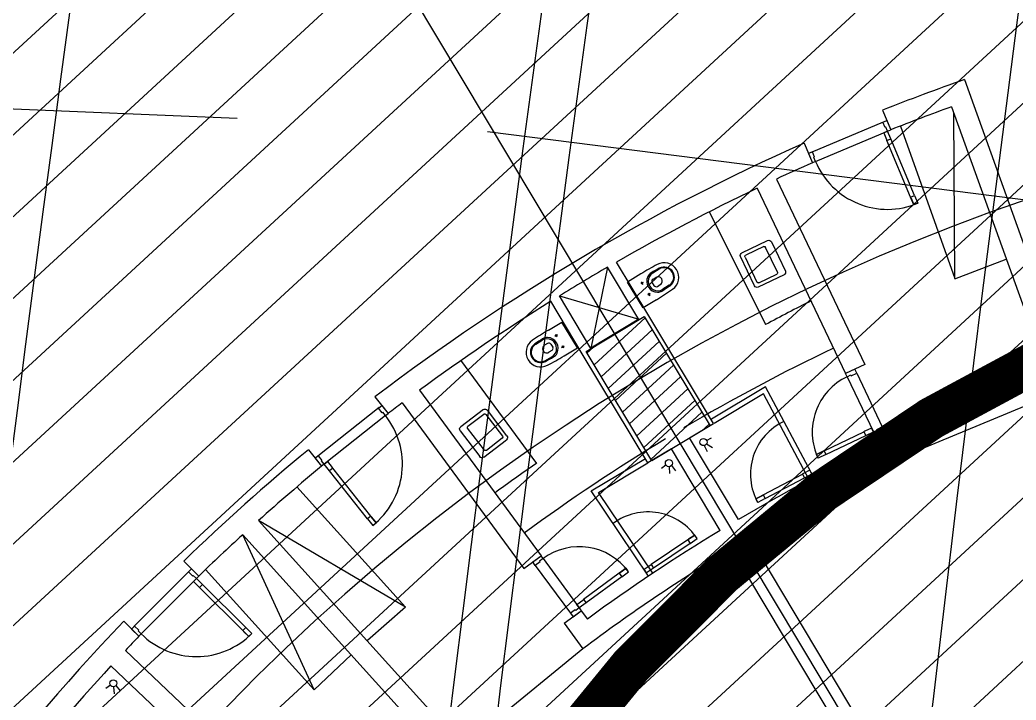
# Model space of a CAD drawing. Extents: x -678889171 to 586587, y -792238163 to 335485.
# Drawn here: x -678765998 to -678754277, y -791972875 to -791964873 of the extents above; entities that cross this region are included whole.
import ezdxf
from ezdxf.enums import TextEntityAlignment as Align

# ---------------------------------------------------------------- set-up
doc = ezdxf.new("R2010")
doc.units = 0
doc.header["$MEASUREMENT"] = 0
for name, color, linetype in [('A-FLOR-PATT', 252, 'Continuous'), ('A-SITE-PATT', 252, 'Continuous'), ('A-WALL', 252, 'Continuous')]:
    doc.layers.add(name, color=color, linetype=linetype)
for name, color, linetype, lineweight in [('BASEMENT3 LAYOUT$0$A-TABL-TEXT', 252, 'Continuous', 30), ('BASEMENT3 LAYOUT$0$HATCH11', 252, 'Continuous', 15), ('BASEMENT3 LAYOUT$0$HATCH2', 252, 'Continuous', 15)]:
    doc.layers.add(name, color=color, linetype=linetype, lineweight=lineweight)
doc.styles.add('Ground floor Towers$0$$Bas01-Rname$0$EN-SC', font='swissc.ttf')
doc.styles.add('Ground floor Towers$0$$Bas01-Rname$0$EN-SCL', font='swisscl.ttf')
doc.styles.add('Ground floor Towers$0$04-Ground Floor$0$V2-lower ground$0$LEVEL  FOR LICENSE LOWER GR$0$$LG- LEVEL$0$AR-SR', font='sarb.shx')

# ---------------------------------------------------------------- blocks, each defined once
blk = doc.blocks.new('A$C61C61320')
at = {"layer": 'BASEMENT3 LAYOUT$0$HATCH11'}
h = blk.add_hatch(dxfattribs=at)
h.set_pattern_fill('JIS_WOOD', color=256, scale=1000, style=0)
h.set_pattern_definition([(45, (-55979.95959305647, -92778.05480168064), (-499.9999991609842, 499.9999991609843), [])])
edge = h.paths.add_edge_path()
edge.add_line((-21467.74319023453, -134455.7384705361), (-52625.22989511769, -137297.8907696561))
edge.add_arc((469730.797268165, -78930.5305383486), 525606.8567419754, 175.7647423383216, 186.3757064635938, ccw=False)
edge.add_arc((-39265.1562679424, -44102.43736154633), 15691.08979022459, 0.9729785529091828, 165.2727067888424, ccw=False)
edge.add_arc((542230.0773749191, -76004.92878418005), 566720.1514529854, 176.7459500062832, 185.9199427217102)
at = {"layer": 'BASEMENT3 LAYOUT$0$HATCH2'}
h = blk.add_hatch(dxfattribs=at)
h.set_pattern_fill('JIS_WOOD', color=256, scale=1000, style=0)
h.set_pattern_definition([(45, (-845211.5632561638, -471074.8112416068), (-499.9999991609842, 499.9999991609843), [])])
edge = h.paths.add_edge_path()
edge.add_line((-87728.88771757309, -14436.92520058164), (11085.99286301623, -14077.61977391216))
edge.add_line((11085.9928630162, -14077.61977391216), (11086.00013759563, -61296.12011963065))
edge.add_line((11086.00013759569, -61296.12011963065), (-23868.16462742418, -60220.57708285929))
edge.add_line((-23868.16462742421, -60220.57708285929), (-23388.15647815715, -47455.2645226442))
edge.add_arc((-38984.06513334403, -44366.02445463254), 15898.9235792472, 348.7958745272753, 525.9866040010601)
edge.add_line((-54409.82303213701, -40516.12001080933), (-55179.78612954497, -49076.3717473704))
edge.add_line((-55179.78612954495, -49076.3717473704), (-87616.00626249687, -47227.09333388295))
edge.add_line((-87616.00626249681, -47227.09333388295), (-87728.88771757303, -14436.92520058164))
at = {"layer": 'BASEMENT3 LAYOUT$0$A-TABL-TEXT', "const_width": 500, "elevation": 212771.999991763}
blk.add_lwpolyline([(-55177.9904923368, -49002.55585763077), (-54541.06010160525, -40908.81723323351, -0.4123632474485285), (-36062.28517638973, -28707.6033656245)], format="xyb", dxfattribs=at)
blk = doc.blocks.new('2')
at = {"layer": 'BASEMENT3 LAYOUT$0$A-TABL-TEXT', "const_width": 500, "elevation": 212771.999991763}
blk.add_lwpolyline([(62742.86580925656, 183194.8048470006), (63379.79619998811, 191288.5434713978, -0.4123632474485285), (81858.57112520363, 203489.7573390068)], format="xyb", dxfattribs=at)
blk = doc.blocks.new('GR')
at = {"layer": 'A-FLOR-PATT'}
for p, q in [((49525, 196905), (245.3918416806846, 272191.5239476775)), ((40227.00305710678, 220357.9373922064), (43637.83419722665, 211950.2708102897)), ((40089.04721897695, 220032.9700475933), (43406.1716215519, 211856.2896896763)), ((39278.33121519879, 219959.1756911964), (39384.43804748956, 219732.7548284966)), ((40210.49242017657, 218015.1833831742), (40118.24314217508, 219961.0023723503)), ((38464.18414802139, 219434.1334761765), (39297.29125998988, 219824.4314905027)), ((39288.23574790329, 219820.1891207817), (39333.51330833636, 219841.4009693864)), ((39317.9323359498, 219756.8005361755), (39288.23574790329, 219820.1891207817)), ((39333.51330833636, 219841.4009693864), (39384.42174498756, 219732.7348243471)), ((39496.15425738296, 219782.1115019683), (40210.49242017657, 218015.1833831742)), ((38515.09258467262, 219325.4673311371), (39348.19969664111, 219715.7653454634)), ((39348.19969664111, 219715.7653454634), (39302.92213620804, 219694.5534968587)), ((39302.92213620804, 219694.5534968587), (39339.8307527802, 219615.7705417051)), ((39326.98784803642, 219761.0429058964), (39317.9323359498, 219756.8005361755)), ((39348.1996966411, 219715.7653454634), (39326.98784803642, 219761.0429058964)), ((39348.1996966411, 219715.7653454634), (39384.42174498756, 219732.7348243471)), ((39390.62339385048, 219625.2102245972), (39348.19969664111, 219715.7653454634)), ((31695, 219555), (-8850, 219555)), ((39339.8307527802, 219615.7705417051), (39345.34583341741, 219603.9983759925)), ((39345.34583341741, 219603.9983759925), (39390.62339385048, 219625.2102245972)), ((39650.79645332488, 218952.0015057563), (39345.34583341741, 219603.9983759925)), ((39696.07401375795, 218973.213354361), (39390.62339385048, 219625.2102245972)), ((113710, 212730), (34645, 219515)), ((38372.79022474086, 219534.9306261277), (38478.8705363262, 219308.4978522535)), ((38473.23966010805, 219438.3758458974), (38427.96209967497, 219417.1639972927)), ((38502.93624815455, 219374.9872612912), (38473.23966010805, 219438.3758458974)), ((38427.96209967497, 219417.1639972927), (38478.87053632617, 219308.4978522534)), ((38515.09258467262, 219325.4673311371), (38478.87053632617, 219308.4978522534)), ((38493.88073606794, 219370.7448915702), (38502.93624815455, 219374.9872612912)), ((38515.09258467262, 219325.4673311371), (38493.88073606794, 219370.7448915702)), ((38065.22275414463, 219099.7175520055), (39192.21580253175, 216961.2773468786)), ((37843.66981509357, 218983.8944749006), (38971.05014244333, 216844.7194179434)), ((39650.79645332489, 218952.0015057563), (39696.07401375796, 218973.213354361)), ((39696.07401375796, 218973.213354361), (39738.49771096733, 218882.6582334949)), ((39693.22015053426, 218861.4463848902), (39650.79645332489, 218952.0015057563)), ((39693.22015053426, 218861.4463848902), (39656.31153396211, 218940.2293400437)), ((39656.31153396211, 218940.2293400437), (39693.22015053426, 218861.4463848902)), ((39738.49771096733, 218882.6582334949), (39693.22015053426, 218861.4463848902)), ((37291.46150427259, 218678.6208172975), (38006.46605947148, 217384.3656217344)), ((40210.80471022241, 218011.5511045351), (40805.16654881652, 218267.742655555)), ((36615.47533754492, 217448.8027892153), (36223.92626773436, 218047.5099236837)), ((36121.64532866876, 217984.6579140585), (35964.70620143673, 217019.9309917878)), ((36515.29301903585, 217382.7803418903), (36121.64532866875, 217984.6579140585)), ((36514.61229424334, 217918.5751509436), (36361.89120324933, 217815.5130106032)), ((36729.4718423335, 217984.2946634858), (36655.84759535544, 217935.1877287283)), ((36560.47150788148, 217521.2497566753), (36361.89120324933, 217815.5130106032)), ((36548.38273270525, 217820.7244826786), (36519.37086259969, 217801.1461427853)), ((36524.08762770585, 217825.4412477847), (36543.66596759912, 217796.4293776792)), ((36653.59025091553, 217821.8718940909), (36675.51799159605, 217789.3785995727)), ((36661.67613395461, 217863.5206455186), (36694.07500214005, 217885.384663632)), ((36717.16674302365, 217781.2927165336), (36749.56561120909, 217803.1567346471)), ((36854.53516739505, 217798.9714460207), (36781.44653646503, 217749.0708166344)), ((36635.08680937562, 217692.2433436397), (36606.07493927006, 217672.6650037464)), ((36610.79170437619, 217696.9601087458), (36630.3700442695, 217667.9482386403)), ((35863.98948885052, 216953.5563665002), (35471.20416503365, 217554.741135842)), ((35964.70620143673, 217019.9309917878), (35570.59704894215, 217622.0430551931)), ((35570.70327785677, 217621.8804438807), (36513.8755316106, 217384.9476450677)), ((36713.19259887549, 217624.3118970158), (36560.47150788148, 217521.2497566753)), ((37440.88604207002, 216196.3263747246), (36615.47533754486, 217448.8027892152)), ((35456.95027695307, 217215.5841753511), (35611.10395301247, 217316.490966814)), ((35805.53132781715, 217019.4674055826), (35611.10395301247, 217316.490966814)), ((35908.47122957642, 216979.5366800971, -6.574195595121094e-08), (36576.4586506378, 217419.7557225105, -6.574195595121094e-08)), ((36514.10096413321, 217384.8421435514), (35963.51414653409, 217021.9927934489)), ((36008.98226562794, 216827.0214517866, -6.574195595121094e-08), (36586.49198163606, 217404.5311677947, -6.574195595121094e-08)), ((36576.4586506378, 217419.7557225105, -6.574195595121094e-08), (37401.86935516298, 216167.27930802, -6.574195595121094e-08)), ((36098.16419788825, 216691.6969810202, -6.574195595121094e-08), (36675.67391389637, 217269.2066970283, -6.574195595121094e-08)), ((35313.16831511532, 217042.9272114476), (35386.95065955027, 217091.7962858613)), ((35534.09416874917, 217146.5623255326), (35563.37818182832, 217165.7312216401)), ((35539.15172723502, 217170.7887801259), (35558.32062334249, 217141.5047670468)), ((36187.34613014857, 216556.3725102538, -6.574195595121094e-08), (36764.85584615674, 217133.882226262, -6.574195595121094e-08)), ((35450.77150980484, 217058.6746652673), (35418.06872724584, 217037.2678915575)), ((35505.10163820097, 216975.6754053401), (35472.39885564196, 216954.2686316303)), ((35492.30257482197, 217050.0045650059), (35513.77173846238, 217017.2064703573)), ((35618.98499436812, 217016.8759818964), (35648.26900744726, 217036.0448780039)), ((35624.04255285393, 217041.1024364897), (35643.21144896144, 217011.8184234106)), ((35651.37765175775, 216918.5606141198), (35805.53132781715, 217019.4674055826)), ((36733.88193410161, 215727.0602656057, -6.574195595121094e-08), (35908.47122957642, 216979.5366800971, -6.574195595121094e-08)), ((35919.80033336763, 216962.345922553, -6.574195595121094e-08), (35992.11281641779, 217034.6584056032, -6.574195595121094e-08)), ((36276.52806240888, 216421.0480394873, -6.574195595121094e-08), (36854.03777841714, 216998.5577554956, -6.574195595121094e-08)), ((39192.21580215759, 216961.2773466814), (38971.0501420692, 216844.7194177461)), ((35435.61617831658, 216855.8655878993), (35509.92293740743, 216903.9335225105)), ((36689.40019337556, 215701.0799520096), (35863.98948885044, 216953.5563665002)), ((36365.70999466916, 216285.7235687209, -6.574195595121094e-08), (36943.21971067745, 216863.2332847292, -6.574195595121094e-08)), ((39077.2096592864, 216900.6672238323), (38971.05014244406, 216844.7194179436)), ((38989.69941107366, 216809.3329123294), (38971.05014244406, 216844.7194179436)), ((39038.59486024875, 216823.7978717129), (39100.52124507342, 216856.4340918147)), ((39100.52124507342, 216856.4340918147), (39077.2096592864, 216900.6672238323)), ((39100.52124507341, 216856.4340918147), (39426.88344609147, 216237.1702435672)), ((34435.58758524634, 216820.7260693352), (35377.33626255876, 215642.1322126138)), ((36454.89192692947, 216150.3990979545, -6.574195595121094e-08), (37032.40164293782, 216727.9088139628, -6.574195595121094e-08)), ((38989.69941107366, 216809.3329123294), (39033.93254309134, 216832.6444981165)), ((38989.69941107366, 216809.3329123294), (39325.38624640653, 216172.3758112749)), ((39033.93254309134, 216832.6444981165), (39038.59486024875, 216823.7978717129)), ((38035.83184060373, 216653.5144336392), (37416.29517203296, 216246.3727945219)), ((38645.25183330063, 215609.3432224411), (38035.83184060376, 216653.5144336392)), ((39738.65762716613, 215924.4180962974), (41417.19538470602, 216699.9097442638, 6.709905813999306e-08)), ((36544.07385918981, 216015.0746271881, -6.574195595121094e-08), (37121.58357519819, 216592.5843431965, -6.574195595121094e-08)), ((38015.90619626132, 216568.6233132272), (37449.24683681814, 216196.2311173672)), ((38593.43201506228, 215579.0991083403), (38015.90619626132, 216568.6233132272)), ((33966.84785000523, 216446.1822660142), (35476.30227338386, 214557.1074488645)), ((36633.25579145009, 215879.7501564217, -6.574195595121094e-08), (37210.76550745853, 216457.2598724301, -6.574195595121094e-08)), ((33447.91692287146, 216346.9963719083), (33611.43132520144, 216157.8064915421)), ((33772.05815655293, 216289.4734107534), (35280.99405036672, 214401.047530814)), ((36722.43772371043, 215744.4256856553, -6.574195595121094e-08), (37299.9474397189, 216321.9354016637, -6.574195595121094e-08)), ((33502.67116772103, 216222.5161962791), (32805.47381367875, 215622.2530460558)), ((33495.09293561191, 216215.9915968201), (33532.98409615768, 216248.6145941148)), ((33540.76513182449, 216162.9439720561), (33495.09293561191, 216215.9915968201)), ((33532.98409615768, 216248.6145941148), (33611.279289665, 216157.675808805)), ((33548.34336393364, 216169.468571515), (33540.76513182449, 216162.9439720561)), ((33580.96636122838, 216131.5774109692), (33548.34336393364, 216169.468571515)), ((33580.96636122838, 216131.5774109692), (33611.279289665, 216157.675808805)), ((37401.86935516298, 216167.27930802, -6.574195595121094e-08), (36733.88193410161, 215727.0602656057, -6.574195595121094e-08)), ((37166.95513607599, 216015.7996202949), (37440.88604207002, 216196.3263747246)), ((37307.81139352091, 216105.292952439, -6.574195595121094e-08), (37389.12937197924, 216186.6109308974, -6.574195595121094e-08)), ((38753.58382360035, 215927.5452795337), (39213.60839658417, 216169.9857717186)), ((39225.10901090877, 216176.0467840232), (39213.60839658417, 216169.9857717186)), ((39213.60839658417, 216169.9857717186), (39236.91998237118, 216125.7526397009)), ((39302.07466061952, 216216.6089432926), (39225.10901090877, 216176.0467840232)), ((39236.91998237118, 216125.7526397009), (39325.38624640653, 216172.3758112749)), ((39325.38624640653, 216172.3758112749), (39302.07466061952, 216216.6089432926)), ((39325.38624640653, 216172.3758112749), (39369.61937842421, 216195.6873970619)), ((39325.38624640653, 216172.3758112749), (39344.03551503614, 216136.9893056608)), ((39565.20117475052, 216253.5472343987), (39344.03551466213, 216136.9893054635)), ((39450.19503187848, 216192.9371115495), (39344.03551503614, 216136.9893056608)), ((39364.9570612668, 216204.5340234655), (39426.88344609147, 216237.1702435672)), ((39369.61937842421, 216195.6873970619), (39364.9570612668, 216204.5340234655)), ((39426.88344609147, 216237.1702435672), (39450.19503187848, 216192.9371115495)), ((39565.20117512468, 216253.547234596), (39739.11548812396, 215923.5493169541)), ((33580.96636122838, 216131.5774109692), (32883.76900718611, 215531.314260746)), ((37367.77348534897, 215993.0164961965), (37425.77515437335, 216025.7912015482)), ((38776.89540938736, 215883.3121475161), (39236.91998237118, 216125.7526397009)), ((39344.0355150362, 216136.9893056606), (39400.93938891878, 216029.0156744903)), ((37780.39444666845, 215078.6582901991), (37166.95513607599, 216015.7996202949)), ((37343.4281297203, 215931.925506855), (37378.61453514834, 215862.3916883422)), ((37368.57839937479, 215952.0888490793), (37439.08443837459, 215911.8088540061)), ((38665.11755956501, 215880.9221079597), (38753.58382360036, 215927.5452795337)), ((38665.11755956501, 215880.9221079597), (38742.08320927576, 215921.4842672291)), ((38742.08320927576, 215921.4842672291), (38665.11755956501, 215880.9221079597)), ((38753.58382360036, 215927.5452795337), (38776.89540938736, 215883.3121475161)), ((36958.20806399133, 215878.2305085389), (36689.40019337556, 215701.0799520096)), ((37571.22292467422, 214941.7376037168), (36958.20806399133, 215878.2305085389)), ((38688.42914535201, 215836.6889759421), (38665.11755956501, 215880.9221079597)), ((38776.89540938736, 215883.3121475161), (38688.42914535201, 215836.6889759421)), ((32690.32886063872, 215694.3406294468), (32853.45382578479, 215505.2184749294)), ((36036.26754127521, 215345.2601426014), (36656.53922861983, 215751.281117288)), ((36122.0685488382, 215329.7127721342), (36689.40019337556, 215701.0799520096)), ((36902.00545382843, 215683.4367651239), (36849.33019458226, 215642.6483846234)), ((36967.7576412904, 215682.2304635942), (37018.24498896787, 215622.8666465975)), ((38596.45146573257, 215693.0258589581, -2.067633834290578e-05), (38521.28232689606, 215649.2240260448, -2.067633834290578e-05)), ((38621.62493292416, 215649.8252044544, -2.067633834290578e-05), (38596.45146573257, 215693.0258589581, -2.067633834290578e-05)), ((32813.05204578796, 215628.7776455148), (32775.16088524218, 215596.15464822)), ((32775.16088524218, 215596.15464822), (32853.45607874949, 215505.2158629102)), ((32858.72424200053, 215575.7300207508), (32813.05204578796, 215628.7776455148)), ((32851.14600989137, 215569.2054212918), (32858.72424200053, 215575.7300207508)), ((32883.76900718611, 215531.314260746), (32851.14600989137, 215569.2054212918)), ((32883.76900718611, 215531.314260746), (32921.66016773188, 215563.9372580407)), ((32921.66016773188, 215563.9372580407), (32978.42418302473, 215498.0066386911)), ((36939.42936570224, 215666.8484859726), (36949.26963672531, 215586.2460753093)), ((38060.76334988613, 215380.8748657824, -2.067688306997312e-05), (38510.05015672508, 215642.678924575, -2.067635162893181e-05)), ((38085.93681707772, 215337.6742112787, -2.067941358120966e-05), (38535.22362391667, 215599.4782700712, -2.067888214016835e-05)), ((38521.28232689606, 215649.2240260448, -2.067633834290578e-05), (38510.05015672508, 215642.678924575, -2.067633834290578e-05)), ((38510.05015672508, 215642.678924575, -2.067633834290578e-05), (38535.22362391667, 215599.4782700712, -2.067633834290578e-05)), ((38535.22362391667, 215599.4782700712, -2.067633834290578e-05), (38621.62493292416, 215649.8252044544, -2.067633834290578e-05)), ((32883.76900718611, 215531.314260746), (32853.45607874949, 215505.2158629102)), ((32949.01500177559, 215455.5319396545), (32883.76900718611, 215531.314260746)), ((32986.90616232136, 215488.1549369492), (32949.01500177559, 215455.5319396545)), ((33418.78616281987, 214909.8992277953), (32949.01500177559, 215455.5319396545)), ((32978.42418302473, 215498.0066386911), (32986.90616232136, 215488.1549369492)), ((33456.67732336563, 214942.52222509), (32986.90616232136, 215488.1549369492)), ((36751.16911427467, 214370.2719443567), (36036.26754127519, 215345.2601426014)), ((36799.55553852743, 214405.7508669451), (36122.0685488382, 215329.7127721342)), ((37974.36204087864, 215330.5279313993, -2.067698527017337e-05), (38060.76334988613, 215380.8748657824, -2.067698527017337e-05)), ((37974.36204087864, 215330.5279313993, -2.067698527017337e-05), (38049.53117971517, 215374.3297643126, -2.067698527017337e-05)), ((38049.53117971517, 215374.3297643126, -2.067698527017337e-05), (37974.36204087864, 215330.5279313993, -2.067698527017337e-05)), ((37999.53550807024, 215287.3272768955, -2.067698527017337e-05), (37974.36204087864, 215330.5279313993, -2.067698527017337e-05)), ((38085.93681707772, 215337.6742112787, -2.067698527017337e-05), (37999.53550807024, 215287.3272768955, -2.067698527017337e-05)), ((38060.76334988613, 215380.8748657824, -2.067698527017337e-05), (38085.93681707772, 215337.6742112787, -2.067698527017337e-05)), ((32574.19233770148, 215251.0439741678), (33907.71387488229, 213889.4746971138)), ((33456.67732336563, 214942.52222509), (33418.78616281986, 214909.8992277953)), ((33418.78616281986, 214909.8992277953), (33484.03215740933, 214834.1169067037)), ((33521.92331795511, 214866.7399039985), (33456.67732336563, 214942.52222509)), ((33521.92331795511, 214866.7399039985), (33465.15930266226, 214932.6705233481)), ((33465.15930266226, 214932.6705233481), (33521.92331795511, 214866.7399039985)), ((33484.03215740933, 214834.1169067037), (33521.92331795511, 214866.7399039985)), ((37274.20063557096, 214874.5229808706, 1.794669794733494e-09), (37193.59763271516, 214815.3355165676, 1.794669794733494e-09)), ((37274.20063557096, 214874.5229808706, 1.794669794733494e-09), (37204.07602308641, 214823.029886927, 1.794669794733494e-09)), ((37204.07602308641, 214823.029886927, 1.794669794733494e-09), (37274.20063557096, 214874.5229808706, 1.794669794733494e-09)), ((37303.79436772247, 214834.2214794427, 1.794669794733494e-09), (37274.20063557096, 214874.5229808706, 1.794669794733494e-09)), ((37917.31744450156, 214869.4832371915), (40100.14218471047, 211534.8171258366)), ((33907.71387488229, 213889.4746971138), (32138.30996131105, 214838.5961471579)), ((32138.3914500254, 214838.5129445048), (38312.25326382491, 208534.7973073224)), ((37193.59763271514, 214815.3355165676, 1.896869994985789e-09), (36774.46201786496, 214507.560702192, 2.428311036293314e-09)), ((37223.19136486665, 214775.0340151397), (36804.05575001647, 214467.2592007641)), ((37193.59763271516, 214815.3355165676, 1.794669794733494e-09), (37223.19136486665, 214775.0340151397, 1.794669794733494e-09)), ((37223.19136486665, 214775.0340151397, 1.794669794733494e-09), (37303.79436772247, 214834.2214794427, 1.794669794733494e-09)), ((37708.14592250739, 214732.5625507092), (39890.99582877191, 211397.8579935781)), ((32871.79481762892, 212874.8951256561), (31959.78480612638, 214663.5855212804)), ((31959.78480612638, 214663.5855212804), (38133.63641247177, 208359.8597315139)), ((35280.99405036669, 214401.047530814), (35476.30227338386, 214557.1074488645)), ((35382.55432633541, 214482.1986881996), (35476.30227338345, 214557.1074488638)), ((35501.27186027154, 214525.8581331811), (35462.21021566815, 214494.646149571)), ((35501.27186027154, 214525.8581331811), (35476.30227338345, 214557.1074488638)), ((35501.27186027154, 214525.8581331811), (35950.72442425699, 213963.3704508924)), ((36693.85901500916, 214448.373237889, 2.44159706232615e-09), (36763.98362749371, 214499.8663318326, 2.44159706232615e-09)), ((36763.98362749371, 214499.8663318326, 2.44159706232615e-09), (36774.46201786496, 214507.560702192, 2.44159706232615e-09)), ((36774.46201786496, 214507.560702192, 2.44159706232615e-09), (36804.05575001647, 214467.2592007641, 2.44159706232615e-09)), ((35413.76630994552, 214443.1370435962), (35382.55432633541, 214482.1986881996)), ((35468.45261239017, 214486.8338206503), (35413.76630994552, 214443.1370435962)), ((35413.76630994552, 214443.1370435962), (35850.73408048692, 213896.2740191489)), ((35462.21021566815, 214494.646149571), (35468.45261239017, 214486.8338206503)), ((36403.87683372878, 214389.4606922611), (35997.63572985365, 214064.856062716)), ((36482.00012293555, 214451.8846594813), (36403.87683372879, 214389.4606922611)), ((36403.87683372879, 214389.4606922611), (36435.0888173389, 214350.3990476577)), ((36482.00012293555, 214451.8846594813), (36414.03286132567, 214397.5758079997)), ((36414.03286132567, 214397.5758079997), (36482.00012293555, 214451.8846594813)), ((36435.0888173389, 214350.3990476577), (36513.21210654566, 214412.8230148779)), ((36513.21210654566, 214412.8230148779), (36482.00012293555, 214451.8846594813)), ((36723.45274716066, 214408.0717364611, 2.44159706232615e-09), (36693.85901500916, 214448.373237889, 2.44159706232615e-09)), ((36804.05575001647, 214467.2592007641, 2.44159706232615e-09), (36723.45274716066, 214408.0717364611, 2.44159706232615e-09)), ((31277.94792994857, 214325.7389988163), (31461.97162033257, 214156.9161007247)), ((36435.08881733889, 214350.3990476577), (36028.84771346375, 214025.7944181126)), ((30724.56870577865, 213530.6278580924), (31346.50463146063, 214208.5627401759)), ((31339.74445835543, 214201.1938827619), (31373.54532388163, 214238.0381698317)), ((31391.32646025302, 214153.8726710253), (31339.74445835543, 214201.1938827619)), ((31373.54532388163, 214238.0381698317), (31461.97161284897, 214156.9160925689)), ((31398.08663335826, 214161.2415284393), (31391.32646025302, 214153.8726710253)), ((31434.93092042801, 214127.4406629131), (31398.08663335826, 214161.2415284393)), ((31434.93092042801, 214127.4406629131), (31461.97161284897, 214156.9160925689)), ((31538.27328058096, 214236.4644025744), (32871.79481762892, 212874.8951256561)), ((30812.99499474604, 213449.5057808296), (31434.93092042801, 214127.4406629131)), ((31434.93092042801, 214127.4406629131), (31401.13005490182, 214090.5963758433)), ((31401.13005490182, 214090.5963758433), (31465.23911440319, 214031.7828698278)), ((31508.61949456752, 214059.8389318607), (31434.93092042801, 214127.4406629131)), ((31465.23911440319, 214031.7828698278), (31474.81862904133, 214022.9946447909)), ((31474.81862904133, 214022.9946447909), (31508.61949456752, 214059.8389318607)), ((32039.17722837199, 213573.1064682835), (31508.61949456752, 214059.8389318607)), ((35919.51244064689, 214002.4320954958), (35987.47970225677, 214056.7409469774)), ((35987.47970225677, 214056.7409469774), (35997.63572985365, 214064.856062716)), ((35997.63572985365, 214064.856062716), (36028.84771346375, 214025.7944181126)), ((32005.3763628458, 213536.2621812137), (31474.81862904133, 214022.9946447909)), ((35780.3857881279, 213776.0612171592), (35975.69401114507, 213932.1211352097)), ((35905.42038293158, 213939.970796203), (35850.73408048692, 213896.2740191489)), ((35881.94606409703, 213857.2123745455), (35975.69401114507, 213932.1211352097)), ((35911.6627796536, 213932.1584672823), (35905.42038293158, 213939.970796203)), ((35950.72442425699, 213963.3704508924), (35911.6627796536, 213932.1584672823)), ((35950.72442425699, 213963.3704508924), (35919.51244064689, 214002.4320954958)), ((36028.84771346375, 214025.7944181126), (35950.72442425699, 213963.3704508924)), ((35950.72442425699, 213963.3704508924), (35975.69401114507, 213932.1211352097)), ((35975.69401114507, 213932.1211352097), (36051.88285540513, 213836.7711698113)), ((33907.71387488229, 213889.4746971138), (33474.9952711011, 213481.1034625184)), ((35850.73408048692, 213896.2740191489), (35881.94606409703, 213857.2123745455)), ((35780.3857881279, 213776.0612171592), (36013.24041828554, 213484.6447881008)), ((30602.12439393929, 213588.6754928555), (30785.95430232512, 213420.0303511738)), ((32005.37636284581, 213536.2621812137), (32039.177228372, 213573.1064682835)), ((32039.177228372, 213573.1064682835), (32112.86580251151, 213505.5047372311)), ((30731.32887888394, 213537.9967155064), (30697.52801335775, 213501.1524284366)), ((30697.52801335775, 213501.1524284366), (30785.95430232508, 213420.0303511738)), ((30782.91088078152, 213490.6755037697), (30731.32887888394, 213537.9967155064)), ((30776.15070767628, 213483.3066463558), (30782.91088078152, 213490.6755037697)), ((30812.99499474604, 213449.5057808296), (30776.15070767628, 213483.3066463558)), ((30812.99499474604, 213449.5057808296), (30785.95430232508, 213420.0303511738)), ((32079.06493698531, 213468.6604501613), (32005.37636284581, 213536.2621812137)), ((32079.06493698531, 213468.6604501613), (32014.95587748394, 213527.4739561769)), ((32014.95587748394, 213527.4739561769), (32079.06493698531, 213468.6604501613)), ((32112.86580251151, 213505.5047372311), (32079.06493698531, 213468.6604501613)), ((36013.24041828551, 213484.6447881008), (34648.66498233605, 212275.4412405248)), ((32395.9762095687, 211708.6128266694), (30635.49481580156, 213247.7002385714)), ((33292.71609716915, 213302.6187238134), (32871.79481762892, 212874.8951256561)), ((30472.89020110396, 213057.8023117596), (32231.23306128339, 211520.4426882306)), ((30475.12806476129, 212830.1082107445), (30422.45280551512, 212789.319830244)), ((30512.55197663509, 212813.5199315932), (30522.39224765816, 212732.9175209299)), ((30540.88025222326, 212828.9019092148), (30591.36759990072, 212769.5380922181))]:
    blk.add_line(p, q, dxfattribs=at)
at = {"layer": 'A-FLOR-PATT', "extrusion": (-5.045283441418806e-13, -2.42599042697057e-13, -1)}
for p, q in [((37693.6275233653, 218215.352824784), (37990.04287886583, 218372.0391848268)), ((37946.71106651313, 218298.5684260841), (37739.2203176628, 218188.887974054)), ((38120.82963366514, 218005.0471326605), (37969.36615229024, 218291.5819763112)), ((38035.35305042022, 218358.0662852809), (38212.93092513543, 218022.1288823803)), ((37857.23249853488, 217834.1052503289), (37679.65462381968, 218170.0426532294)), ((37732.23386788984, 218166.2328882768), (37883.69734926474, 217879.6980446262)), ((38198.9580255898, 217976.818710826), (37902.54267008927, 217820.132350783)), ((37906.3524350419, 217872.7115948534), (38113.84318389224, 217982.3920468836))]:
    blk.add_line(p, q, dxfattribs=at)
at = {"layer": 'A-FLOR-PATT', "extrusion": (4.169160325211413e-13, 3.736096457359017e-13, -1)}
for p, q in [((34728.84967017348, 216248.6574147283), (34470.82379165676, 216034.5655549679)), ((34555.27497997019, 216046.5486741138), (34735.89309493185, 216196.4129759461)), ((34759.4989818458, 216194.2162750083), (34966.45444628084, 215944.7912591086)), ((35018.69888506294, 215951.8346838671), (34776.06144400127, 216244.2640128525)), ((34760.03374346753, 215773.5177713002), (34553.07827903237, 216022.9427872)), ((34466.43038978125, 215987.35378114), (34709.06783084292, 215694.9244521546)), ((34756.27960467071, 215690.5310502788), (35014.30548318743, 215904.6229100392)), ((34964.25774534291, 215921.1853721948), (34783.63963038125, 215771.3210703626))]:
    blk.add_line(p, q, dxfattribs=at)
at = {"layer": 'A-FLOR-PATT'}
for centre, radius in [((36533.87679765247, 217810.935312732), 7.499999999999994), ((36620.58087432284, 217682.4541736931), 7.499999999999994), ((35548.73617528874, 217156.1467735864), 7.5), ((35633.62700090769, 217026.4604299502), 7.5), ((37332.08356398033, 215971.8428526597), 41.49811643827707), ((36935.34591860956, 215708.1452065175), 41.49811643827706), ((30508.46852954241, 212854.8166521381), 41.49811643827706)]:
    blk.add_circle(centre, radius, dxfattribs=at)
for centre, radius, start, end in [((687279.656740699, 163488.6097753342), 649022.5456272444, 169.8809308091749, 188.016783999427), ((632160.654919429, 163506.251165366), 605195.8226879981, 171.0737824436527, 190.1263033448895), ((632160.6549194276, 163506.2511653661), 599695.8226879967, 171.0616030214717, 190.2201678661017), ((632160.6549194327, 163506.2511653659), 599145.8226880017, 171.0631954506245, 190.2296506374575), ((49526.59955092936, 196905.9360870057), 23655.24608071568, 5.69885754428108, 152.2212887960275), ((49526.59955092927, 196905.9360870057), 23655.24608071568, 5.698857544488487, 152.2212887979112), ((49526.5995648174, 196905.9360774975), 25228.53267376707, 111.6301795040063, 113.9674367218709), ((49651.66691977254, 196606.0784610624), 25303.41765353284, 112.2047848990514, 113.9391230452057), ((49526.5995648174, 196905.9360774975), 25228.53267376707, 116.2386428307258, 129.5923684858533), ((49526.5995648174, 196905.9360774975), 24978.53267376707, 116.2496035212746, 117.3128658330695), ((39348.19969664111, 219715.7653454634), 919.9999999997029, 205.1023757883532, 295.1023757890845), ((49526.5995648174, 196905.9360774975), 24978.53267376707, 117.8863216050938, 122.1788695896939), ((38752.13685348045, 214602.9328531653), 4000.000000000716, 120.8048528575962, 124.0130102352307), ((36791.50221948163, 217891.2947678531), 171.5000000000144, 307.2211676128481, 120.8048528575739), ((57551.66200636358, 184818.4889004121), 39487.21795528317, 122.868153675978, 123.8253202347572), ((36690.38116573238, 217853.1581505937), 99.99999999999993, 122.3886881981103, 157.7311071286319), ((36718.14363364325, 217841.78953698), 112.2676204798004, 123.7030516970489, 304.3229687728897), ((38752.13685347883, 214602.9328531651), 3948.999999999997, 120.8048528550742, 122.3886881981103), ((36791.50221948159, 217891.2947678531), 111.78885578103, 304.3229687728897, 123.7030516970489), ((36791.50221948159, 217891.2947678531), 120.4999999999999, 307.2211676158117, 120.8048528550742), ((36718.14363364325, 217841.78953698), 129.9999999999999, 157.7311071286319, 270.2949133413251), ((36678.45756814887, 217838.6533282852), 29.99999999999998, 124.0130102354644, 214.0130102353436), ((36700.38530882935, 217806.160033767), 29.99999999999998, 214.0130102353436, 304.0130102354645), ((36721.82030667456, 217844.2706991396), 49.59999999999993, 304.0130102354645, 124.0130102354644), ((34475.66803963998, 220939.9541947943), 3948.999999999997, 305.6373322794502, 307.2211676158117), ((34475.66803964001, 220939.9541947949), 4000.000000000516, 304.0130102352048, 307.2211676128393), ((36718.2980492272, 217811.7899343855), 99.99999999999993, 270.2949133413251, 305.6373322794502), ((50062.59785378737, 196888.7977526684), 23778.53267376708, 119.014583140872, 120.4653692158329), ((49526.5995648174, 196905.9360774975), 24978.53267376707, 124.2426520256857, 128.5300473124804), ((37647.68126066699, 213868.8398234472), 4000.000000000592, 123.2081844446818, 126.4163418223164), ((35374.8982343565, 216949.7276119457), 171.4999999999851, 126.4163418223385, 300.000027067064), ((37647.68126066777, 213868.8398234485), 3949, 124.8325064822137, 126.4163418257037), ((35448.94495314235, 216998.1975349604), 112.2676204798005, 302.8982259068205, 123.5181429828347), ((35449.21193915061, 217028.1963469114), 100, 89.49008755076242, 124.8325064822137), ((35448.94495314235, 216998.1975349604), 130, 336.9262813387099, 89.49008755076242), ((49526.59955092936, 196905.9360870057), 22893.8218894663, 117.8950957570365, 122.8953486041335), ((35374.89823435651, 216949.7276119457), 120.5, 126.4163418257037, 300.0000270642477), ((35374.89823435651, 216949.7276119457), 111.7888557810301, 123.5181429828347, 302.8982259068205), ((35445.23379144388, 216995.7682615939), 49.59999999999997, 123.2081844446538, 303.2081844446538), ((35467.20199218269, 217033.574082628), 30, 33.20818444500256, 123.2081844446538), ((35488.67115582307, 217000.7759879794), 30, 303.2081844446538, 33.20818444500256), ((33460.64666804305, 220265.3049660225), 3949, 300.0000270642477, 301.5838624011403), ((33460.64666804285, 220265.3049660228), 4000.000000000391, 300.0000270670666, 303.208184444701), ((35476.54499406098, 216986.440080249), 100, 301.5838624011403, 336.9262813387099), ((39325.38624640653, 216172.3758112749), 719.9999999997044, 117.7899657391713, 207.7899657399288), ((49526.5995648174, 196905.9360774975), 24978.53267376707, 129.1035030837027, 129.5799151132157), ((38586.16974410991, 215645.0126980288, -2.071354739438248e-05), 687.0797532929836, 117.5126629019616, 211.3716964206492), ((32883.76900718611, 215531.314260746), 919.9999999997035, 310.7273290426017, 40.72732904296156), ((49526.59955092936, 196905.9360870057), 21638.41876445239, 117.9011951281167, 122.8771985092107), ((49526.59955092936, 196905.9360870057), 22893.8218894663, 123.5210202851898, 128.5212731308224), ((49526.59955092936, 196905.9360870057), 21388.41876445239, 117.2327807374797, 122.8733297142254), ((49539.20329775133, 196893.4174527817), 25245.97556230409, 131.8658285998516, 136.3303758791578), ((49713.87146647785, 196671.5662098769), 23778.53267376707, 127.0792612350114, 128.5300473124804), ((49526.5995648174, 196905.9360774975), 24978.53267376707, 131.8743291382094, 134.1170195459141), ((36741.99317479609, 214438.6737490591, -3.47674544143689e-08), 687.0797532929839, 35.14825190445921, 129.007285422386), ((49526.59955092936, 196905.9360870057), 21638.41876445239, 123.5391703801956, 128.5151737612942), ((49526.59955092936, 196905.9360870057), 21388.41876445239, 123.5430391753754, 129.183588151154), ((49526.5995648174, 196905.9360774975), 24978.53267376707, 134.6904718616008, 136.3198228389556), ((35950.72442425699, 213963.3704508924), 719.9999999997044, 38.62640315010982, 128.6264031497842), ((49462.5152739476, 196949.8101306047), 25150.86846790402, 138.5808713405524, 152.6017680256882), ((31434.93092042801, 214127.4406629131), 919.9999999997044, 227.4667998823866, 317.4667998827966), ((49526.5995648174, 196905.9360774975), 24978.53267376707, 138.6137769265335, 139.1385316400712), ((49521.41111856893, 196909.8478151424), 24972.03603168805, 139.7111396675946, 144.0773426623673)]:
    blk.add_arc(centre, radius, start, end, dxfattribs=at)
at = {"layer": 'A-FLOR-PATT', "extrusion": (-5.045283441418806e-13, -2.42599042697057e-13, -1)}
for centre, radius, start, end in [((-38005.71151487021, 218342.3976492767, -7.217146651810732e-08), 33.52800000000001, 62.13888801587245, 152.1388880132715), ((-37954.54538451524, 218283.7476583089, -7.217146651810722e-08), 16.76400000000001, 62.13888801587245, 152.1388880132715), ((-37709.29615936968, 218185.7112892336, -7.217146651810722e-08), 33.52800000000001, 332.1388880132715, 62.13888801587245), ((-37747.0546356649, 218174.067206279, -7.217146651810729e-08), 16.76400000000001, 332.1388880132715, 62.13888801587245), ((-38183.28938958542, 218006.4602463761, -7.217146651810726e-08), 33.52800000000001, 152.1388880132715, 242.1388880158724), ((-38106.00886589014, 217997.2128146583, -7.21714665181072e-08), 16.76400000000001, 152.1388880132715, 242.1388880158724), ((-37886.87403408489, 217849.7738863333, -7.217146651810722e-08), 33.52800000000001, 242.1388880158724, 332.1388880132715), ((-37898.5181170398, 217887.5323626284, -7.217146651810725e-08), 16.76400000000001, 242.1388880158724, 332.1388880132715)]:
    blk.add_arc(centre, radius, start, end, dxfattribs=at)
at = {"layer": 'A-FLOR-PATT', "extrusion": (4.169160325211413e-13, 3.736096457359017e-13, -1)}
for centre, radius, start, end in [((-34750.25885614962, 216222.8548268765, 9.505647116414354e-08), 33.52800000000001, 50.31648152936459, 140.3164815332145), ((-34746.59768791986, 216183.5116820202, 9.505647116414363e-08), 16.764, 50.31648152936459, 140.3164815332145), ((-34492.2329776329, 216008.7629671161, 9.505647116414353e-08), 33.52800000000001, 320.3164815332145, 50.31648152936459), ((-34565.97957295808, 216033.647380188, 9.505647116414357e-08), 16.764, 320.3164815332145, 50.31648152936459), ((-34953.55315235502, 215934.0866661205, 9.505647116414357e-08), 16.764, 140.3164815332145, 230.3164815293646), ((-34992.89629721129, 215930.4254978911, 9.505647116414357e-08), 33.52800000000001, 140.3164815332145, 230.3164815293646), ((-34734.87041869457, 215716.3336381307, 9.505647116414357e-08), 33.52800000000001, 230.3164815293646, 320.3164815332145), ((-34772.93503739336, 215784.2223642883, 9.505647116414355e-08), 16.764, 230.3164815293646, 320.3164815332145)]:
    blk.add_arc(centre, radius, start, end, dxfattribs=at)
at = {"layer": 'A-FLOR-PATT', "style": 'Ground floor Towers$0$04-Ground Floor$0$V2-lower ground$0$LEVEL  FOR LICENSE LOWER GR$0$$LG- LEVEL$0$AR-SR', "flags": 12}
for tag, p in [('L', (30296.07288644527, 72859.53473235783)), ('P', (30237.50458115668, 72203.99769414036))]:
    blk.add_attdef(tag, text='', height=500, dxfattribs=at).set_placement(p, align=Align.RIGHT)
at = {"layer": 'A-FLOR-PATT'}
for tag, p, height, style in [('N', (85492.25876324323, 56633.4995742733), 250, 'Ground floor Towers$0$$Bas01-Rname$0$EN-SC'), ('N', (89389.48149106537, 56633.4995742733), 250, 'Ground floor Towers$0$$Bas01-Rname$0$EN-SC'), ('N', (94597.61363499537, 56633.4995742733), 250, 'Ground floor Towers$0$$Bas01-Rname$0$EN-SC'), ('AN', (85922.66280553787, 56313.08159666645), 200, 'Ground floor Towers$0$$Bas01-Rname$0$EN-SCL'), ('AN', (89819.88553336001, 56313.08159666645), 200, 'Ground floor Towers$0$$Bas01-Rname$0$EN-SCL'), ('AN', (95028.01767729002, 56313.08159666645), 200, 'Ground floor Towers$0$$Bas01-Rname$0$EN-SCL'), ('SN', (85299.47460008037, 56025.08594095582), 200, 'Ground floor Towers$0$$Bas01-Rname$0$EN-SCL'), ('F', (85927.04975899268, 56008.67972904726), 200, 'Ground floor Towers$0$$Bas01-Rname$0$EN-SCL'), ('SN', (89196.69732790251, 56025.08594095582), 200, 'Ground floor Towers$0$$Bas01-Rname$0$EN-SCL'), ('F', (89824.27248681482, 56008.67972904726), 200, 'Ground floor Towers$0$$Bas01-Rname$0$EN-SCL'), ('SN', (94404.82947183252, 56025.08594095582), 200, 'Ground floor Towers$0$$Bas01-Rname$0$EN-SCL'), ('F', (95032.40463074483, 56008.67972904726), 200, 'Ground floor Towers$0$$Bas01-Rname$0$EN-SCL')]:
    blk.add_attdef(tag, p, '', height=height, dxfattribs=dict(at, style=style))
at = {"layer": 'A-FLOR-PATT', "style": 'Ground floor Towers$0$$Bas01-Rname$0$EN-SCL', "width": 0.8}
for p in [(85305.16036184286, 56295.1433535593), (89202.383089665, 56295.1433535593), (94410.51523359501, 56295.1433535593)]:
    blk.add_attdef('FN', p, '', height=250, dxfattribs=at)

msp = doc.modelspace()

# ---------------------------------------------------------------- block references
at = {"layer": 'A-SITE-PATT', "rotation": 357.6731745000001}
for name, p in [('2', (-678833487.1858103, -792167746.3685482, -212772)), ('A$C61C61320', (-678706236.4347705, -791940527.995869, -212772))]:
    msp.add_blockref(name, p, dxfattribs=at)

# ---------------------------------------------------------------- next in the draw order: block references
at = {"layer": 'A-WALL', "rotation": 357.6731745000001}
msp.add_blockref('GR', (-678804025.0995113, -792184118.4910543, -212772), dxfattribs=at)

doc.saveas('drawing.dxf')
